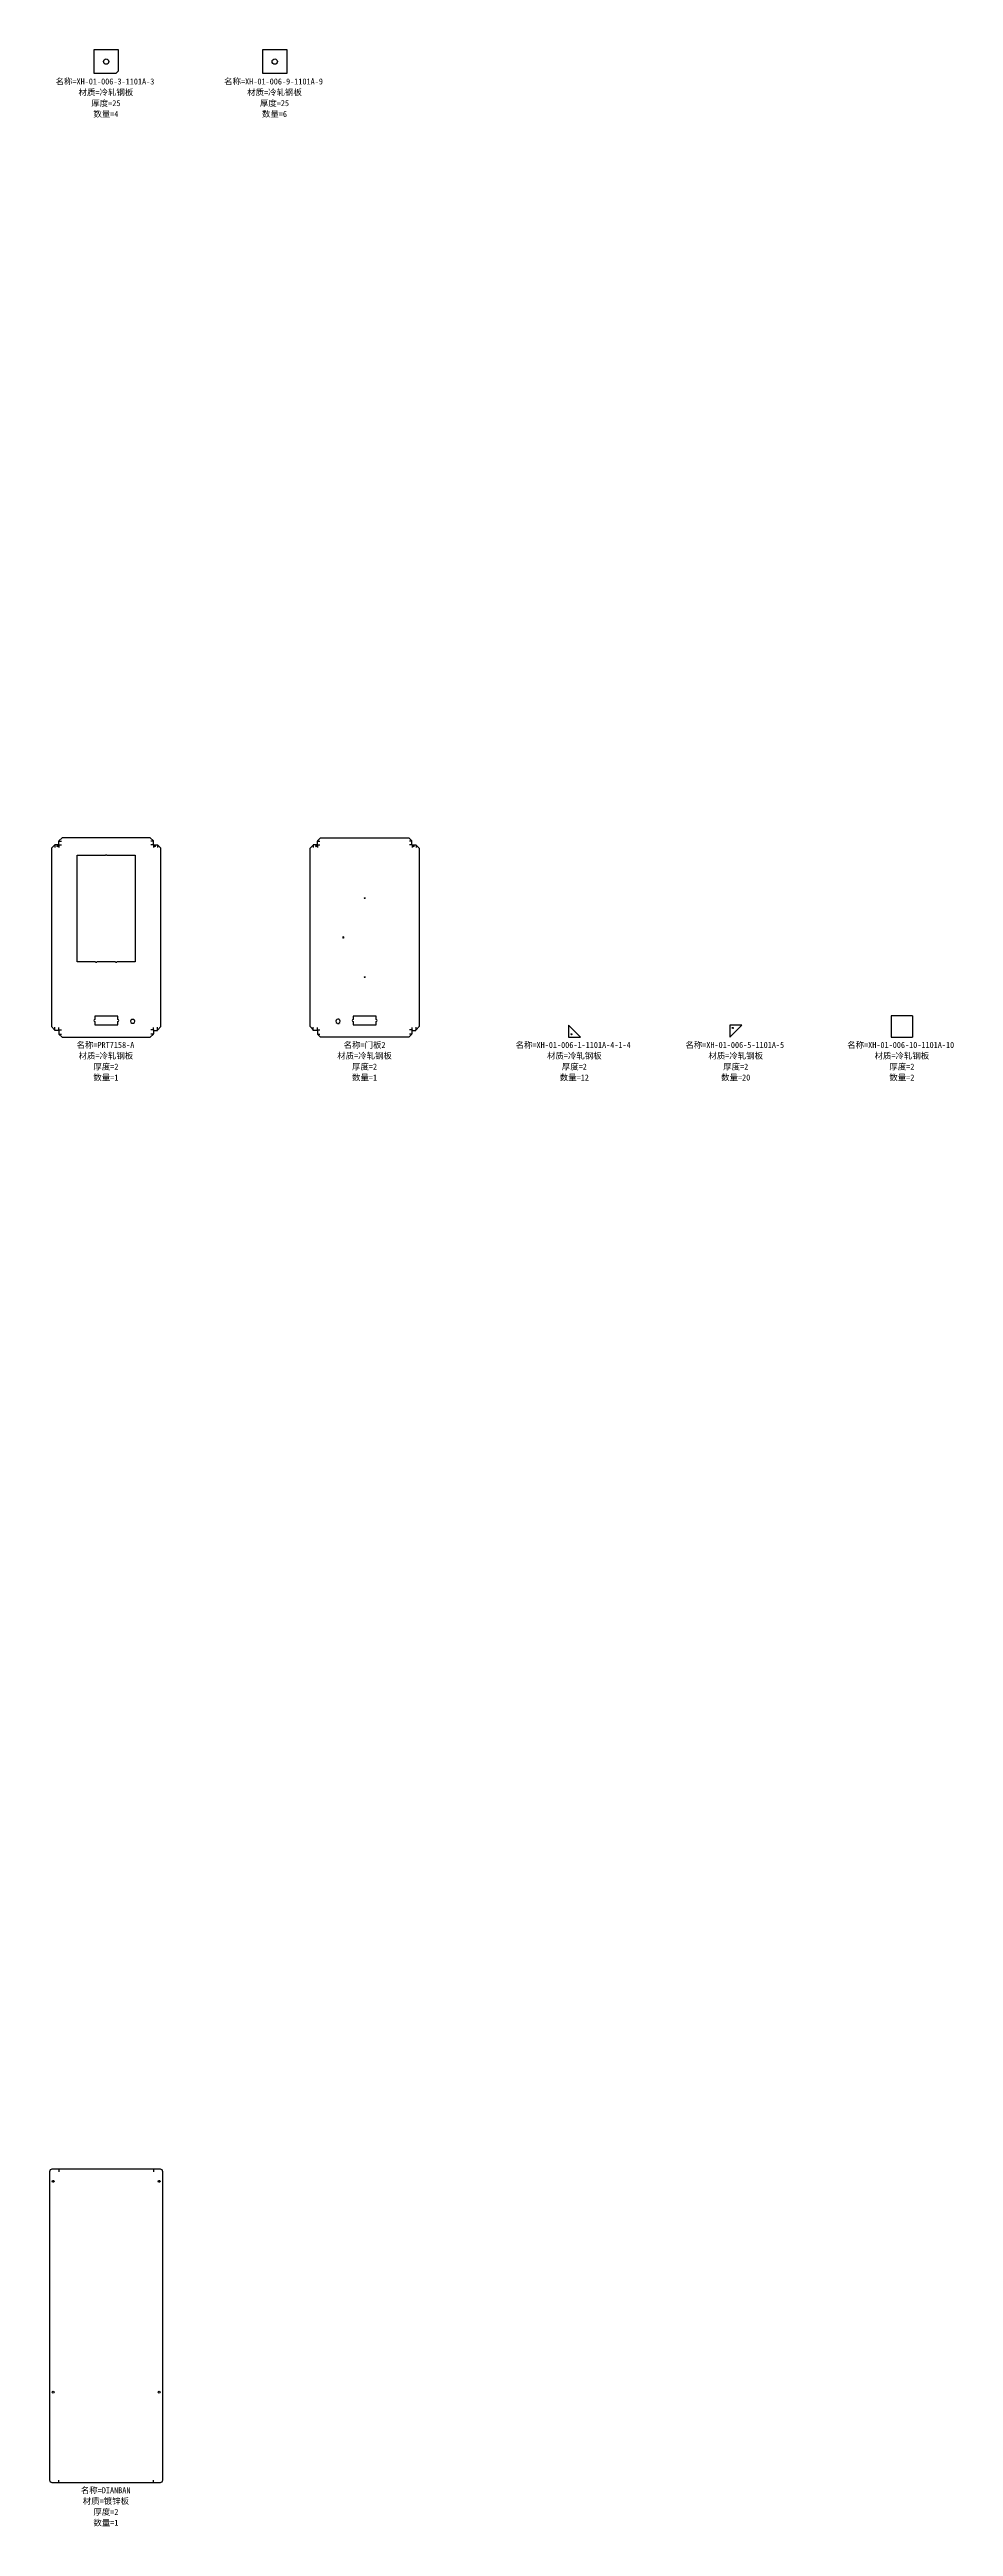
# Model space of a CAD drawing. Header units: millimetres. Extents: x -235 to 9947, y -22183 to 842.
# Drawn here: x -235 to 3518, y -22183 to -11900 of the extents above; entities that cross this region are included whole.
import ezdxf

# ---------------------------------------------------------------- set-up
doc = ezdxf.new("R2010")
doc.units = ezdxf.units.MM
for name, color, linetype in [('上折弯标线', 6, 'Continuous'), ('防拉孔线', 30, 'Continuous'), ('零件信息', 131, 'Continuous')]:
    doc.layers.add(name, color=color, linetype=linetype)
doc.styles.add('SLDTEXTSTYLE1', font='', dxfattribs={"bigfont": 'bigfont'})
doc.styles.get('SLDTEXTSTYLE1').set_extended_font_data('宋体')

msp = doc.modelspace()

# ---------------------------------------------------------------- linework, layer by layer
at = {"color": 7, "linetype": 'Continuous', "lineweight": 25}
for p, q in [((-50, -12000), (-50, -11900)), ((-50, -11900), (50, -11900)), ((50, -11900), (50, -11990)), ((650, -11900), (750, -11900)), ((650, -12000), (650, -11900)), ((750, -11900), (750, -12000)), ((40, -12000), (-50, -12000)), ((50, -11990), (40, -12000)), ((750, -12000), (650, -12000)), ((-214, -15203), (-227, -15216)), ((-227, -15216), (-227, -15956)), ((-213, -15203), (-214, -15203)), ((-213, -15201), (-213, -15203)), ((-197, -15201), (-213, -15201)), ((-197, -15203), (-197, -15201)), ((-196, -15203), (-197, -15203)), ((-196, -15185), (-183, -15173)), ((-196, -15185), (-196, -15186)), ((-196, -15202), (-196, -15186)), ((-196, -15202), (-196, -15203)), ((183, -15173), (-183, -15173)), ((183, -15173), (196, -15185)), ((196, -15186), (196, -15185)), ((196, -15202), (196, -15186)), ((196, -15203), (196, -15202)), ((197, -15203), (196, -15203)), ((197, -15203), (197, -15201)), ((197, -15201), (213, -15201)), ((213, -15201), (213, -15203)), ((214, -15203), (213, -15203)), ((227, -15216), (214, -15203)), ((227, -15956), (227, -15216)), ((847, -15216), (860, -15203)), ((847, -15956), (847, -15216)), ((860, -15201), (860, -15203)), ((876, -15201), (860, -15201)), ((860, -15203), (860, -15203)), ((876, -15203), (876, -15201)), ((877, -15203), (876, -15203)), ((890, -15173), (877, -15185)), ((877, -15185), (877, -15186)), ((877, -15202), (877, -15186)), ((877, -15202), (877, -15203)), ((890, -15173), (1257, -15173)), ((1269, -15185), (1257, -15173)), ((1269, -15186), (1269, -15185)), ((1269, -15202), (1269, -15186)), ((1270, -15203), (1269, -15202)), ((1271, -15203), (1270, -15203)), ((1271, -15203), (1271, -15201)), ((1271, -15201), (1286, -15201)), ((1286, -15201), (1286, -15203)), ((1287, -15203), (1286, -15203)), ((1287, -15203), (1300, -15216)), ((1300, -15216), (1300, -15956)), ((-121, -15245), (-3, -15245)), ((-121, -15687), (-121, -15245)), ((3, -15244), (-3, -15244)), ((-3, -15245), (-3, -15244)), ((3, -15245), (3, -15244)), ((3, -15245), (121, -15245)), ((121, -15245), (121, -15687)), ((1071, -15421), (1071, -15423)), ((1071, -15421), (1076, -15421)), ((1071, -15423), (1076, -15423)), ((1076, -15421), (1076, -15423)), ((983, -15584), (983, -15589)), ((985, -15584), (983, -15584)), ((985, -15589), (983, -15589)), ((985, -15584), (985, -15589)), ((-44, -15687), (-121, -15687)), ((-44, -15687), (-44, -15689)), ((-44, -15689), (-39, -15689)), ((-39, -15687), (-39, -15689)), ((39, -15687), (-39, -15687)), ((39, -15687), (39, -15689)), ((39, -15689), (44, -15689)), ((44, -15687), (44, -15689)), ((121, -15687), (44, -15687)), ((1071, -15750), (1076, -15750)), ((1071, -15750), (1071, -15751)), ((1071, -15751), (1076, -15751)), ((1076, -15750), (1076, -15751)), ((48, -15913), (-47, -15913)), ((-47, -15913), (-47, -15927)), ((-47, -15935), (-47, -15949)), ((48, -15927), (48, -15913)), ((48, -15949), (48, -15935)), ((106, -15926), (114, -15926)), ((967, -15926), (960, -15926)), ((1026, -15913), (1026, -15927)), ((1121, -15913), (1026, -15913)), ((1026, -15935), (1026, -15949)), ((1121, -15927), (1121, -15913)), ((1121, -15949), (1121, -15935)), ((3348, -15912), (3260, -15912)), ((3260, -15912), (3260, -16000)), ((3349, -16000), (3349, -15912)), ((-227, -15956), (-214, -15969)), ((-214, -15969), (-213, -15969)), ((-213, -15972), (-213, -15969)), ((-197, -15972), (-213, -15972)), ((-197, -15969), (-197, -15972)), ((-197, -15969), (-196, -15970)), ((-196, -15970), (-196, -15986)), ((-196, -15970), (-196, -15970)), ((-196, -15986), (-196, -15987)), ((-196, -15987), (-183, -16000)), ((-183, -16000), (183, -16000)), ((-47, -15949), (48, -15949)), ((114, -15943), (106, -15943)), ((183, -16000), (196, -15987)), ((196, -15970), (197, -15969)), ((196, -15970), (196, -15970)), ((196, -15970), (196, -15986)), ((196, -15987), (196, -15986)), ((197, -15969), (197, -15972)), ((197, -15972), (213, -15972)), ((213, -15969), (214, -15969)), ((213, -15972), (213, -15969)), ((214, -15969), (227, -15956)), ((860, -15969), (847, -15956)), ((860, -15972), (860, -15969)), ((860, -15969), (860, -15969)), ((876, -15972), (860, -15972)), ((876, -15969), (876, -15972)), ((876, -15969), (877, -15970)), ((877, -15970), (877, -15986)), ((877, -15970), (877, -15970)), ((877, -15986), (877, -15987)), ((890, -16000), (877, -15987)), ((1257, -16000), (890, -16000)), ((960, -15943), (967, -15943)), ((1026, -15949), (1121, -15949)), ((1269, -15987), (1257, -16000)), ((1269, -15970), (1270, -15970)), ((1269, -15970), (1269, -15986)), ((1269, -15987), (1269, -15986)), ((1270, -15970), (1271, -15969)), ((1271, -15969), (1271, -15972)), ((1271, -15972), (1286, -15972)), ((1286, -15969), (1287, -15969)), ((1286, -15972), (1286, -15969)), ((1300, -15956), (1287, -15969)), ((1920, -15950), (1920, -16000)), ((1970, -16000), (1920, -15950)), ((1920, -16000), (1970, -16000)), ((2590, -16000), (2640, -15950)), ((2640, -15950), (2590, -15950)), ((2590, -15950), (2590, -16000)), ((3260, -16000), (3348, -16000)), ((-235, -20710), (-235, -21990)), ((225, -20700), (-225, -20700)), ((235, -21990), (235, -20710)), ((-225, -22000), (225, -22000))]:
    msp.add_line(p, q, dxfattribs=at)
for centre, radius in [((0, -11950), 11), ((700, -11950), 11), ((-201, -15207), 2.6), ((201, -15207), 2.6), ((872, -15207), 2.6), ((1275, -15207), 2.6), ((1932, -15988), 2.1), ((2602, -15962), 2.1), ((-220, -20750), 4), ((220, -20750), 4), ((-220, -21625), 4), ((220, -21625), 4)]:
    msp.add_circle(centre, radius, dxfattribs=at)
for centre, radius, start, end in [((-47, -15931), 4, 90, 270), ((48, -15931), 4, 270, 90), ((110, -15934), 9, 113.5565, 246.4435), ((110, -15934), 9, 293.5565, 66.4435), ((963, -15934), 9, 113.5565, 246.4435), ((963, -15934), 9, 293.5565, 66.4435), ((1026, -15931), 4, 90, 270), ((1121, -15931), 4, 270, 90), ((3260, -15912), 0.2, 90, 180), ((3348, -15912), 0.2, 0, 90), ((3260, -16000), 0.2, 180, 270), ((3348, -16000), 0.2, 270, 0), ((-225, -20710), 10, 90, 180), ((225, -20710), 10, 0, 90), ((-225, -21990), 10, 180, 270), ((225, -21990), 10, 270, 0)]:
    msp.add_arc(centre, radius, start, end, dxfattribs=at)
at = {"layer": '上折弯标线'}
for p, q in [((-213, -15203), (-213, -15213)), ((-197, -15203), (-197, -15213)), ((-196, -15186), (-186, -15186)), ((-196, -15202), (-186, -15202)), ((196, -15186), (186, -15186)), ((196, -15202), (186, -15202)), ((197, -15203), (197, -15213)), ((213, -15203), (213, -15213)), ((860, -15203), (860, -15213)), ((877, -15186), (887, -15186)), ((877, -15202), (887, -15202)), ((877, -15203), (877, -15213)), ((1269, -15186), (1259, -15186)), ((1270, -15202), (1260, -15202)), ((1270, -15203), (1270, -15213)), ((1287, -15203), (1287, -15213)), ((-213, -15969), (-213, -15959)), ((-197, -15970), (-197, -15960)), ((-196, -15970), (-186, -15970)), ((-196, -15987), (-186, -15987)), ((196, -15970), (186, -15970)), ((196, -15987), (186, -15987)), ((197, -15970), (197, -15960)), ((213, -15969), (213, -15959)), ((860, -15969), (860, -15959)), ((877, -15970), (877, -15960)), ((877, -15970), (887, -15970)), ((877, -15987), (887, -15987)), ((1269, -15987), (1259, -15987)), ((1270, -15970), (1260, -15970)), ((1270, -15970), (1270, -15960)), ((1287, -15969), (1287, -15959)), ((-197, -20700), (-197, -20710)), ((197, -20700), (197, -20710)), ((-197, -22000), (-197, -21990)), ((197, -22000), (197, -21990))]:
    msp.add_line(p, q, dxfattribs=at)
at = {"layer": '防拉孔线'}
for p, q in [((-197, -15209), (-197, -15204)), ((197, -15204), (197, -15209)), ((877, -15209), (877, -15204)), ((1270, -15204), (1270, -15209))]:
    msp.add_line(p, q, dxfattribs=at)

# ---------------------------------------------------------------- texts
at = {"layer": '零件信息', "char_height": 25, "attachment_point": 2, "style": 'SLDTEXTSTYLE1'}
for s, insert in [('名称=XH-01-006-3-1101A-3', (-5, -12020)), ('名称=XH-01-006-9-1101A-9', (695, -12020)), ('材质=冷轧钢板', (-1, -12065)), ('厚度=25', (-1, -12110)), ('材质=冷轧钢板', (699, -12065)), ('厚度=25', (699, -12110)), ('数量=4', (-1, -12155)), ('数量=6', (699, -12155)), ('名称=PRT7158-A', (-3, -16020)), ('名称=门板2', (1073, -16020)), ('名称=XH-01-006-1-1101A-4-1-4', (1939, -16020)), ('名称=XH-01-006-5-1101A-5', (2610, -16020)), ('名称=XH-01-006-10-1101A-10', (3299, -16020)), ('材质=冷轧钢板', (-1, -16065)), ('厚度=2', (-1, -16110)), ('材质=冷轧钢板', (1073, -16065)), ('厚度=2', (1073, -16110)), ('材质=冷轧钢板', (1944, -16065)), ('厚度=2', (1944, -16110)), ('材质=冷轧钢板', (2614, -16065)), ('厚度=2', (2614, -16110)), ('材质=冷轧钢板', (3304, -16065)), ('厚度=2', (3304, -16110)), ('数量=1', (-1, -16155)), ('数量=1', (1073, -16155)), ('数量=12', (1944, -16155)), ('数量=20', (2614, -16155)), ('数量=2', (3304, -16155)), ('名称=DIANBAN', (-2, -22020)), ('材质=镀锌板', (-1, -22065)), ('厚度=2', (-1, -22110)), ('数量=1', (-1, -22155))]:
    msp.add_mtext(s, dxfattribs=dict(at, insert=insert))

doc.saveas('drawing.dxf')
